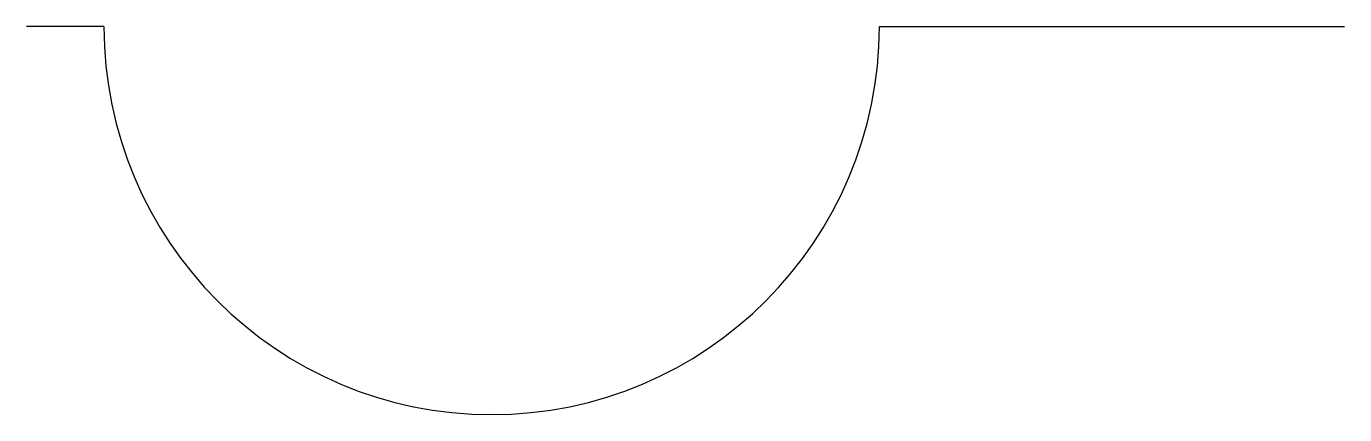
# Model space of a CAD drawing. Header units: millimetres. Extents: x -34 to 0, y -18 to -8.
import ezdxf

# ---------------------------------------------------------------- set-up
doc = ezdxf.new("R2010")
doc.units = ezdxf.units.MM
doc.header["$MEASUREMENT"] = 0
doc.layers.get('0').update_dxf_attribs({"lineweight": 25, "true_color": 0xffffff})

msp = doc.modelspace()

# ---------------------------------------------------------------- linework, layer by layer
for p, q in [((-32, -8), (-34, -8)), ((-12, -8), (0, -8))]:
    msp.add_line(p, q)
msp.add_arc((-22, -8), 10, 180, 0)

doc.saveas('drawing.dxf')
